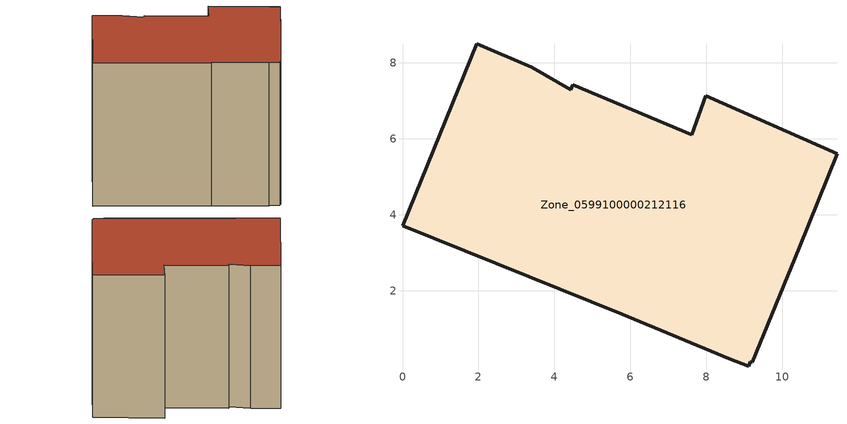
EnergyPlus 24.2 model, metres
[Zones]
Zone_0599100000212116
 floor ground (C_G): 0,3.71 1.96,8.49 3.41,7.88 4.43,7.3 4.48,7.43 7.62,6.1 7.99,7.13 11.44,5.61 10.45,3.13 9.21,0.11 9.15,0.13 9.11,0.02 8.6,0.21 5.79,1.37 z0.16
 wall outside (C_F): 7.62,6.1 4.48,7.43 4.43,7.3 3.41,7.88 1.96,8.49 0,3.71 5.79,1.37 8.6,0.21 9.11,0.02 9.15,0.13 9.21,0.11 10.45,3.13 11.44,5.61 7.99,7.13 7.62,6.1 z0.16:8.71
 roof outside (C_R): 8.6,0.21 9.11,0.02 9.15,0.13 9.21,0.11 10.45,3.13 11.44,5.61 7.99,7.13 7.62,6.1 4.48,7.43 4.43,7.3 3.41,7.88 1.96,8.49 0,3.71 5.79,1.37 z8.71
[BUILDING]
Pand.0599100000212116: North Axis=0; Terrain=City; Loads Convergence Tolerance Value=0.04; Temperature Convergence Tolerance Value=0.4; Solar Distribution=FullExterior; Maximum Number of Warmup Days=25; Minimum Number of Warmup Days=1
[Site:Location]
Rotterdam.The.Hague.AP_ZH_NLD Design_Conditions: Latitude=51.96; Longitude=4.45; Time Zone=1; Elevation=-4.5
[SITE:GROUNDTEMPERATURE:BUILDINGSURFACE]
18, 18, 18, 18, 18, 18, 18, 18, 18, 18, 18, 18
[MATERIAL] Thermal Absorptance=0.9; Solar Absorptance=0.7; Visible Absorptance=0.7
Name | Roughness | Thickness | Conductivity | Density | Specific Heat
G.TI.1946 | MediumSmooth | 0.15 | 1 | 540 | 1210
F.TI.1946 | Rough | 0.3 | 0.857143 | 1920 | 840
R.TI.1946 | MediumRough | 0.2 | 0.1 | 1500 | 1000
[CONSTRUCTION]
C_G: G.TI.1946
C_F: F.TI.1946
C_R: R.TI.1946
[ZONE]
Zone_0599100000212116: Type=1; Multiplier=1; Ceiling Height=Autocalculate; Volume=Autocalculate; Floor Area=autocalculate; Part of Total Floor Area=Yes
[ZONEINFILTRATION:DESIGNFLOWRATE]
Infil_Zone_0599100000212116: Zone or ZoneList or Space or SpaceList=Zone_0599100000212116; Schedule=AlwaysOn; Design Flow Rate Calculation Method=Flow/Area; Flow Rate per Floor Area=0.003; Constant Term Coefficient=1; Temperature Term Coefficient=0; Velocity Term Coefficient=0; Velocity Squared Term Coefficient=0
[HVACTEMPLATE:ZONE:IDEALLOADSAIRSYSTEM]
Zone_0599100000212116: Maximum Heating Supply Air Temperature=50; Minimum Cooling Supply Air Temperature=13; Maximum Heating Supply Air Humidity Ratio=0.0156; Minimum Cooling Supply Air Humidity Ratio=0.0077; Heating Limit=NoLimit; Cooling Limit=NoLimit; Dehumidification Control Type=ConstantSensibleHeatRatio; Cooling Sensible Heat Ratio=0.7; Dehumidification Setpoint=60; Humidification Control Type=None; Humidification Setpoint=30; Outdoor Air Method=None; Outdoor Air Flow Rate per Person=0.00944; Outdoor Air Flow Rate per Zone Floor Area=0; Outdoor Air Flow Rate per Zone=0; Demand Controlled Ventilation Type=None; Outdoor Air Economizer Type=NoEconomizer; Heat Recovery Type=None; Sensible Heat Recovery Effectiveness=0.7; Latent Heat Recovery Effectiveness=0.65
[ZONECONTROL:THERMOSTAT]
ThermostatControl_Zone_0599100000212116: Zone or ZoneList=Zone_0599100000212116; Control Type Schedule=DualSetpointControlType; Control 1=Thermostat_Zone_0599100000212116; Temperature Difference Between Cutout And Setpoint=0
[THERMOSTATSETPOINT:DUALSETPOINT]
Thermostat_Zone_0599100000212116: Heating Setpoint Temperature Schedule=HeatingSetpoint_Zone_0599100000212116; Cooling Setpoint Temperature Schedule=CoolingSetpoint_Zone_0599100000212116
[SCHEDULE:COMPACT]
HeatingSetpoint_Zone_0599100000212116: Through: 12/31, For: AllDays, Until: 24:00, 21
CoolingSetpoint_Zone_0599100000212116: Through: 12/31, For: AllDays, Until: 24:00, 24
DualSetpointControlType: Through: 12/31, For: AllDays, Until: 24:00, 4
AlwaysOn: Through: 12/31, For: AllDays, Until: 24:00, 1
